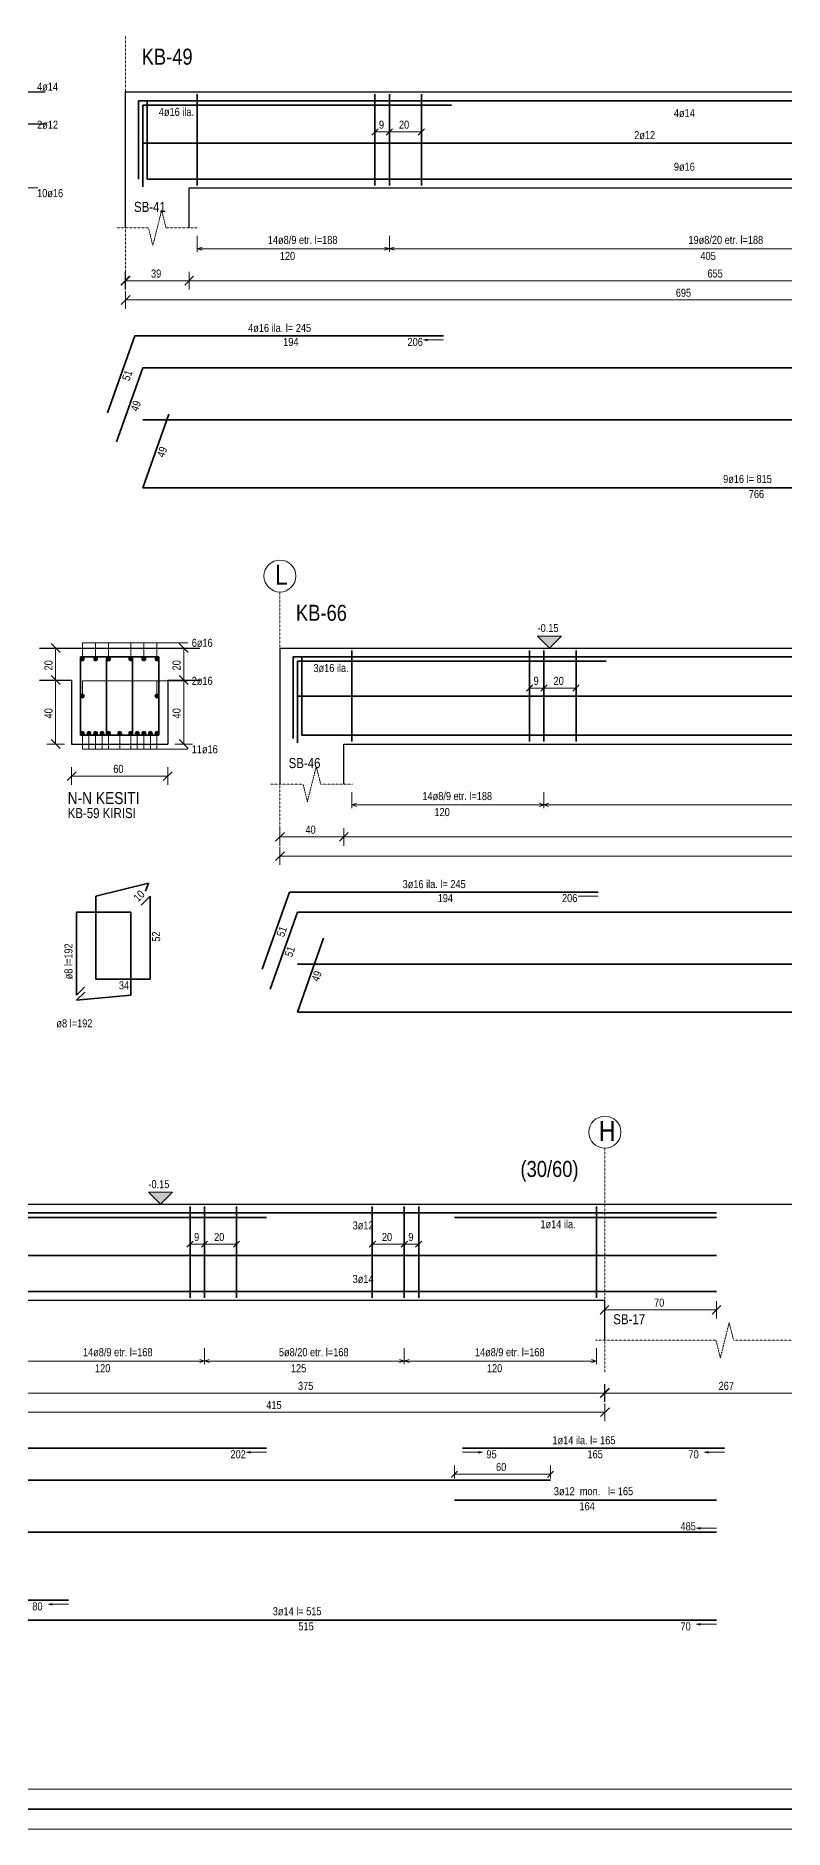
# Model space of a CAD drawing. Header units: millimetres. Extents: x -267 to 94375, y 6431 to 10838.
# Drawn here: x 89312 to 90246, y 6532 to 8773 of the extents above; entities that cross this region are included whole.
import ezdxf

# ---------------------------------------------------------------- set-up
doc = ezdxf.new("R2010")
doc.units = ezdxf.units.MM
doc.header["$LTSCALE"] = 0.0001
doc.linetypes.add('DASHED', pattern=[19.05, 12.7, -6.35])
for name, color, linetype, lineweight in [('AKS BALONU (BEYKENT)', 7, 'Continuous', 20), ('AKS CIZGISI (BEYKENT)', 252, 'DASHED', 20), ('AKS NO (BEYKENT)', 3, 'Continuous', 20), ('DONATI (BEYKENT)', 4, 'Continuous', 35), ('DONATI KESIT (BEYKENT)', 7, 'Continuous', 20), ('DONATI YAZISI (BEYKENT)', 3, 'Continuous', 20), ('I.DONATI OKU (BEYKENT)', 160, 'Continuous', 20), ('KESIT ISMI (BEYKENT)', 6, 'Continuous', 20), ('KESIT SINIRI (BEYKENT)', 241, 'DASHED', 20), ('KIRIS (BEYKENT)', 2, 'Continuous', 30), ('KIRIS ISMI (BEYKENT)', 40, 'Continuous', 20), ('KOLON ISMI (BEYKENT)', 91, 'Continuous', 20), ('KOT CIZGI (BEYKENT)', 120, 'Continuous', 20), ('KOT YAZI (BEYKENT)', 7, 'Continuous', 20), ('OLCU (BEYKENT)', 14, 'Continuous', 20), ('OLCU YAZISI (BEYKENT)', 7, 'Continuous', 20), ('SHEETSUMMARY-50', 152, 'Continuous', 20), ('SheetView', 40, 'Continuous', 20), ('SheetViewOut', 231, 'Continuous', 20)]:
    doc.layers.add(name, color=color, linetype=linetype, lineweight=lineweight)
doc.styles.add('KOT (BEYKENT)', font='')
doc.styles.add('OLCU (BEYKENT)', font='')
doc.styles.add('YAZI (BEYKENT)', font='')
doc.styles.get('KOT (BEYKENT)').set_extended_font_data('Bahnschrift Light Condensed')
doc.styles.get('OLCU (BEYKENT)').set_extended_font_data('Bahnschrift Light Condensed')
doc.styles.get('YAZI (BEYKENT)').set_extended_font_data('Bahnschrift Light Condensed')

msp = doc.modelspace()

# ---------------------------------------------------------------- hatches: boundary and pattern name
at = {"layer": 'DONATI KESIT (BEYKENT)', "lineweight": 30}
h = msp.add_hatch(color=256, dxfattribs=at)
h.dxf.hatch_style = 1
h.paths.add_polyline_path([(89372.2, 7994.28, 1), (89367.2, 7994.28, 1)])
h = msp.add_hatch(color=256, dxfattribs=at)
h.dxf.hatch_style = 1
h.paths.add_polyline_path([(89388.54, 7994.28, 1), (89383.54, 7994.28, 1)])
h = msp.add_hatch(color=256, dxfattribs=at)
h.dxf.hatch_style = 1
h.paths.add_polyline_path([(89404.87, 7994.28, 1), (89399.87, 7994.28, 1)])
h = msp.add_hatch(color=256, dxfattribs=at)
h.dxf.hatch_style = 1
h.paths.add_polyline_path([(89432.54, 7994.28, 1), (89427.54, 7994.28, 1)])
h = msp.add_hatch(color=256, dxfattribs=at)
h.dxf.hatch_style = 1
h.paths.add_polyline_path([(89448.87, 7994.28, 1), (89443.87, 7994.28, 1)])
h = msp.add_hatch(color=256, dxfattribs=at)
h.dxf.hatch_style = 1
h.paths.add_polyline_path([(89465.21, 7994.28, 1), (89460.21, 7994.28, 1)])
h = msp.add_hatch(color=256, dxfattribs=at)
h.dxf.hatch_style = 1
h.paths.add_polyline_path([(89372.21, 7947.78, 1), (89367.21, 7947.78, 1)])
h = msp.add_hatch(color=256, dxfattribs=at)
h.dxf.hatch_style = 1
h.paths.add_polyline_path([(89465.21, 7947.78, 1), (89460.21, 7947.78, 1)])
h = msp.add_hatch(color=256, dxfattribs=at)
h.dxf.hatch_style = 1
h.paths.add_polyline_path([(89372.2, 7901.28, 1), (89367.2, 7901.28, 1)])
h = msp.add_hatch(color=256, dxfattribs=at)
h.dxf.hatch_style = 1
h.paths.add_polyline_path([(89380.37, 7901.28, 1), (89375.37, 7901.28, 1)])
h = msp.add_hatch(color=256, dxfattribs=at)
h.dxf.hatch_style = 1
h.paths.add_polyline_path([(89388.54, 7901.28, 1), (89383.54, 7901.28, 1)])
h = msp.add_hatch(color=256, dxfattribs=at)
h.dxf.hatch_style = 1
h.paths.add_polyline_path([(89396.7, 7901.28, 1), (89391.7, 7901.28, 1)])
h = msp.add_hatch(color=256, dxfattribs=at)
h.dxf.hatch_style = 1
h.paths.add_polyline_path([(89404.87, 7901.28, 1), (89399.87, 7901.28, 1)])
h = msp.add_hatch(color=256, dxfattribs=at)
h.dxf.hatch_style = 1
h.paths.add_polyline_path([(89418.7, 7901.28, 1), (89413.7, 7901.28, 1)])
h = msp.add_hatch(color=256, dxfattribs=at)
h.dxf.hatch_style = 1
h.paths.add_polyline_path([(89432.54, 7901.28, 1), (89427.54, 7901.28, 1)])
h = msp.add_hatch(color=256, dxfattribs=at)
h.dxf.hatch_style = 1
h.paths.add_polyline_path([(89440.71, 7901.28, 1), (89435.71, 7901.28, 1)])
h = msp.add_hatch(color=256, dxfattribs=at)
h.dxf.hatch_style = 1
h.paths.add_polyline_path([(89448.87, 7901.28, 1), (89443.87, 7901.28, 1)])
h = msp.add_hatch(color=256, dxfattribs=at)
h.dxf.hatch_style = 1
h.paths.add_polyline_path([(89457.04, 7901.28, 1), (89452.04, 7901.28, 1)])
h = msp.add_hatch(color=256, dxfattribs=at)
h.dxf.hatch_style = 1
h.paths.add_polyline_path([(89465.21, 7901.28, 1), (89460.21, 7901.28, 1)])
at = {"layer": 'KOT CIZGI (BEYKENT)'}
for points in [[(89938.2, 8022.78), (89953.2, 8007.78), (89968.2, 8022.78)], [(89452.13, 7327.78), (89467.13, 7312.78), (89482.13, 7327.78)]]:
    msp.add_hatch(color=256, dxfattribs=at).paths.add_polyline_path(points)

# ---------------------------------------------------------------- linework, layer by layer
at = {"layer": 'AKS BALONU (BEYKENT)'}
for centre in [(89616.4, 8097.78), (90022.33, 7402.78)]:
    msp.add_circle(centre, 20, dxfattribs=at)
at = {"layer": 'AKS CIZGISI (BEYKENT)'}
for p, q in [((89423.68, 8772.78), (89423.68, 8472.78)), ((89616.4, 8077.78), (89616.4, 7777.78)), ((90022.33, 7382.78), (90022.33, 7102.78))]:
    msp.add_line(p, q, dxfattribs=at)
at = {"layer": 'DONATI (BEYKENT)'}
for p, q in [((89513.08, 8699.78), (89513.08, 8585.78)), ((89735.08, 8699.78), (89735.08, 8585.78)), ((89753.08, 8699.78), (89753.08, 8585.78)), ((89793.08, 8699.78), (89793.08, 8585.78)), ((89439.58, 8593.78), (89439.58, 8691.78)), ((89439.58, 8691.78), (91377.92, 8691.78)), ((89445.08, 8584.28), (89445.08, 8686.28)), ((89445.08, 8686.28), (89830.77, 8686.28)), ((89450.58, 8691.78), (89450.58, 8593.78)), ((89445.08, 8638.78), (93020.39, 8638.78)), ((89450.58, 8593.78), (90973.85, 8593.78)), ((89401.08, 8301.61), (89435.08, 8397.78)), ((89435.08, 8397.78), (89820.77, 8397.78)), ((89412.41, 8265.39), (89445.08, 8357.78)), ((89445.08, 8357.78), (91377.92, 8357.78)), ((89477.75, 8300.18), (89445.08, 8207.78)), ((89445.08, 8292.78), (91664.26, 8292.78)), ((89445.08, 8207.78), (90973.85, 8207.78)), ((89706.2, 8004.78), (89706.2, 7890.78)), ((89928.21, 8004.78), (89928.21, 7890.78)), ((89946.2, 8004.78), (89946.2, 7890.78)), ((89986.2, 8004.78), (89986.2, 7890.78)), ((89367.2, 7996.78), (89465.21, 7996.78)), ((89367.2, 7898.78), (89367.2, 7996.78)), ((89399.81, 7898.78), (89399.81, 7996.78)), ((89432.41, 7898.78), (89432.41, 7996.78)), ((89465.21, 7996.78), (89465.21, 7898.78)), ((89632.7, 7894.78), (89632.7, 7996.78)), ((89632.7, 7996.78), (91069.7, 7996.78)), ((89638.2, 7889.28), (89638.2, 7991.28)), ((89638.2, 7991.28), (90023.7, 7991.28)), ((89643.7, 7996.78), (89643.7, 7898.78)), ((89638.2, 7947.78), (91064.2, 7947.78)), ((89465.21, 7898.78), (89367.2, 7898.78)), ((89643.7, 7898.78), (91058.7, 7898.78)), ((89386.21, 7697.78), (89452.4, 7713.78)), ((89448.4, 7703.78), (89452.4, 7713.78)), ((89386.21, 7697.78), (89386.21, 7593.78)), ((89442.9, 7686.46), (89454.21, 7697.78)), ((89454.21, 7593.78), (89454.21, 7697.78)), ((89594.2, 7606.61), (89628.2, 7702.78)), ((89628.2, 7702.78), (90013.7, 7702.78)), ((89362.21, 7677.78), (89362.21, 7573.78)), ((89362.21, 7677.78), (89430.21, 7677.78)), ((89430.21, 7573.78), (89430.21, 7677.78)), ((89604.2, 7581.61), (89638.2, 7677.78)), ((89638.2, 7677.78), (91064.2, 7677.78)), ((89670.87, 7645.18), (89638.2, 7552.78)), ((89638.2, 7612.78), (91064.2, 7612.78)), ((89372.21, 7583.78), (89362.21, 7573.78)), ((89372.47, 7577.78), (89362.47, 7567.78)), ((89454.21, 7593.78), (89386.21, 7593.78)), ((89430.21, 7573.78), (89362.47, 7567.78)), ((89638.2, 7552.78), (91064.2, 7552.78)), ((89504.13, 7309.78), (89504.13, 7195.78)), ((89522.13, 7309.78), (89522.13, 7195.78)), ((89562.13, 7309.78), (89562.13, 7195.78)), ((89731.73, 7309.78), (89731.73, 7195.78)), ((89771.73, 7309.78), (89771.73, 7195.78)), ((89789.73, 7309.78), (89789.73, 7195.78)), ((90011.73, 7309.78), (90011.73, 7195.78)), ((87818.63, 7301.78), (89954.33, 7301.78)), ((88864.63, 7296.28), (89599.63, 7296.28)), ((89834.33, 7301.78), (90161.73, 7301.78)), ((89834.33, 7296.28), (90161.73, 7296.28)), ((87824.13, 7248.78), (90161.73, 7248.78)), ((87829.63, 7203.78), (89352.13, 7203.78)), ((89132.13, 7203.78), (90161.73, 7203.78)), ((88864.63, 7007.78), (89599.63, 7007.78)), ((89844.33, 7007.78), (90171.73, 7007.78)), ((87824.13, 6967.78), (89954.33, 6967.78)), ((89834.33, 6942.78), (90161.73, 6942.78)), ((87824.13, 6902.78), (90161.73, 6902.78)), ((87824.13, 6817.78), (89352.13, 6817.78)), ((89132.13, 6792.78), (90161.73, 6792.78))]:
    msp.add_line(p, q, dxfattribs=at)
at = {"layer": 'DONATI KESIT (BEYKENT)'}
for centre in [(89369.7, 7994.28), (89386.04, 7994.28), (89402.37, 7994.28), (89430.04, 7994.28), (89446.37, 7994.28), (89462.71, 7994.28), (89369.71, 7947.78), (89462.71, 7947.78), (89369.7, 7901.28), (89377.87, 7901.28), (89386.04, 7901.28), (89394.2, 7901.28), (89402.37, 7901.28), (89416.2, 7901.28), (89430.04, 7901.28), (89438.21, 7901.28), (89446.37, 7901.28), (89454.54, 7901.28), (89462.71, 7901.28)]:
    msp.add_circle(centre, 2.5, dxfattribs=at)
at = {"layer": 'I.DONATI OKU (BEYKENT)'}
for p, q in [((89513.08, 8522.78), (89513.08, 8502.78)), ((89753.08, 8522.78), (89753.08, 8502.78)), ((89513.08, 8506.78), (89519.08, 8508.78)), ((89513.08, 8506.78), (90803.86, 8506.78)), ((89513.08, 8506.78), (89519.08, 8504.78)), ((89747.08, 8508.78), (89759.08, 8504.78)), ((89747.08, 8504.78), (89759.08, 8508.78)), ((89795.77, 8392.78), (89800.68, 8393.76)), ((89820.77, 8392.78), (89795.77, 8392.78)), ((89795.77, 8392.78), (89800.68, 8391.8)), ((89369.7, 7994.28), (89369.7, 8014.28)), ((89369.7, 8014.28), (89501.21, 8014.28)), ((89386.04, 7994.28), (89386.04, 8014.28)), ((89402.37, 7994.28), (89402.37, 8014.28)), ((89430.04, 7994.28), (89430.04, 8014.28)), ((89446.37, 7994.28), (89446.37, 8014.28)), ((89462.71, 7994.28), (89462.71, 8014.28)), ((89369.71, 7947.78), (89369.71, 7966.78)), ((89369.71, 7966.78), (89501.21, 7966.78)), ((89462.71, 7947.78), (89462.71, 7966.78)), ((89369.7, 7901.28), (89369.7, 7881.28)), ((89377.87, 7901.28), (89377.87, 7881.28)), ((89386.04, 7901.28), (89386.04, 7881.28)), ((89394.2, 7901.28), (89394.2, 7881.28)), ((89402.37, 7901.28), (89402.37, 7881.28)), ((89416.2, 7901.28), (89416.2, 7881.28)), ((89430.04, 7901.28), (89430.04, 7881.28)), ((89438.21, 7901.28), (89438.21, 7881.28)), ((89446.37, 7901.28), (89446.37, 7881.28)), ((89454.54, 7901.28), (89454.54, 7881.28)), ((89462.71, 7901.28), (89462.71, 7881.28)), ((89369.7, 7881.28), (89501.21, 7881.28)), ((89706.2, 7827.78), (89706.2, 7807.78)), ((89946.2, 7827.78), (89946.2, 7807.78)), ((89706.2, 7811.78), (89712.2, 7813.78)), ((89706.2, 7811.78), (90996.2, 7811.78)), ((89706.2, 7811.78), (89712.2, 7809.78)), ((89940.2, 7813.78), (89952.2, 7809.78)), ((89940.2, 7809.78), (89952.2, 7813.78)), ((90013.7, 7697.78), (89988.7, 7697.78)), ((89522.13, 7132.78), (89522.13, 7112.78)), ((89771.73, 7132.78), (89771.73, 7112.78)), ((90011.73, 7132.78), (90011.73, 7112.78)), ((89282.13, 7116.78), (90011.73, 7116.78)), ((89516.13, 7118.78), (89528.13, 7114.78)), ((89516.13, 7114.78), (89528.13, 7118.78)), ((89765.73, 7118.78), (89777.73, 7114.78)), ((89765.73, 7114.78), (89777.73, 7118.78)), ((90011.73, 7116.78), (90005.73, 7118.78)), ((90011.73, 7116.78), (90005.73, 7114.78)), ((89574.63, 7002.78), (89579.53, 7003.76)), ((89599.63, 7002.78), (89574.63, 7002.78)), ((89574.63, 7002.78), (89579.53, 7001.8)), ((89844.33, 7002.78), (89869.33, 7002.78)), ((89869.33, 7002.78), (89864.42, 7003.76)), ((89869.33, 7002.78), (89864.42, 7001.8)), ((90146.73, 7002.78), (90151.63, 7003.76)), ((90171.73, 7002.78), (90146.73, 7002.78)), ((90146.73, 7002.78), (90151.63, 7001.8)), ((90136.73, 6907.78), (90141.63, 6908.76)), ((90161.73, 6907.78), (90136.73, 6907.78)), ((90136.73, 6907.78), (90141.63, 6906.8)), ((89327.13, 6812.78), (89332.03, 6813.76)), ((89352.13, 6812.78), (89327.13, 6812.78)), ((89327.13, 6812.78), (89332.03, 6811.8)), ((90136.73, 6787.78), (90141.63, 6788.76)), ((90161.73, 6787.78), (90136.73, 6787.78)), ((90136.73, 6787.78), (90141.63, 6786.8))]:
    msp.add_line(p, q, dxfattribs=at)
at = {"layer": 'KESIT SINIRI (BEYKENT)'}
for p, q in [((89463.08, 8532.78), (89468.58, 8554.78)), ((89468.58, 8554.78), (89474.08, 8532.78)), ((89412.08, 8532.78), (89452.08, 8532.78)), ((89452.08, 8532.78), (89457.58, 8510.78)), ((89457.58, 8510.78), (89463.08, 8532.78)), ((89474.08, 8532.78), (89514.08, 8532.78)), ((89656.2, 7837.78), (89661.7, 7859.78)), ((89661.7, 7859.78), (89667.2, 7837.78)), ((89605.21, 7837.78), (89645.2, 7837.78)), ((89645.2, 7837.78), (89650.7, 7815.78)), ((89650.7, 7815.78), (89656.2, 7837.78)), ((89667.2, 7837.78), (89707.2, 7837.78)), ((90172.03, 7142.78), (90177.53, 7164.78)), ((90177.53, 7164.78), (90183.03, 7142.78)), ((90010.73, 7142.78), (90161.03, 7142.78)), ((90161.03, 7142.78), (90166.53, 7120.78)), ((90166.53, 7120.78), (90172.03, 7142.78)), ((90183.03, 7142.78), (90333.33, 7142.78))]:
    msp.add_line(p, q, dxfattribs=at)
at = {"layer": 'KIRIS (BEYKENT)'}
for p, q in [((89163.08, 8702.78), (89323.08, 8702.78)), ((89423.08, 8702.78), (93042.39, 8702.78)), ((89423.08, 8702.78), (89423.08, 8532.78)), ((89283.08, 8662.78), (89323.08, 8662.78)), ((89503.08, 8532.78), (89503.08, 8582.78)), ((89503.08, 8582.78), (90813.85, 8582.78)), ((89316.21, 8007.78), (89516.21, 8007.78)), ((89616.2, 8007.78), (91086.2, 8007.78)), ((89616.2, 8007.78), (89616.2, 7837.78)), ((89316.21, 7967.78), (89356.21, 7967.78)), ((89356.21, 7967.78), (89356.21, 7887.78)), ((89476.21, 7967.78), (89516.21, 7967.78)), ((89476.21, 7967.78), (89476.21, 7887.78)), ((89356.21, 7887.78), (89476.21, 7887.78)), ((89696.2, 7837.78), (89696.2, 7887.78)), ((89696.2, 7887.78), (91006.2, 7887.78)), ((87802.13, 7312.78), (90322.33, 7312.78)), ((89272.13, 7192.78), (90021.73, 7192.78)), ((90021.73, 7192.78), (90021.73, 7142.78))]:
    msp.add_line(p, q, dxfattribs=at)
at = {"layer": 'KOT CIZGI (BEYKENT)'}
for p, q in [((89938.2, 8022.78), (89968.2, 8022.78)), ((89953.2, 8007.78), (89938.2, 8022.78)), ((89953.2, 8007.78), (89968.2, 8022.78)), ((89933.2, 8007.78), (89973.2, 8007.78)), ((89447.13, 7312.78), (89487.13, 7312.78)), ((89452.13, 7327.78), (89482.13, 7327.78)), ((89467.13, 7312.78), (89452.13, 7327.78)), ((89467.13, 7312.78), (89482.13, 7327.78))]:
    msp.add_line(p, q, dxfattribs=at)
at = {"layer": 'OLCU (BEYKENT)'}
for p, q in [((89292.08, 8702.78), (89314.08, 8702.78)), ((89292.08, 8662.78), (89314.08, 8662.78)), ((89731.2, 8648.89), (89738.96, 8656.68)), ((89735.09, 8641.78), (89735.08, 8663.78)), ((89735.08, 8652.78), (89793.08, 8652.78)), ((89749.2, 8648.89), (89756.96, 8656.68)), ((89753.09, 8641.78), (89753.08, 8663.78)), ((89789.2, 8648.89), (89796.96, 8656.68)), ((89793.09, 8641.78), (89793.08, 8663.78)), ((89292.08, 8582.78), (89314.08, 8582.78)), ((89428.58, 8472.28), (89417.58, 8461.28)), ((89429.18, 8472.28), (89418.18, 8461.28)), ((89423.08, 8477.78), (89423.08, 8455.78)), ((89423.68, 8477.78), (89423.68, 8455.78)), ((89508.58, 8472.28), (89497.58, 8461.28)), ((89503.08, 8477.78), (89503.08, 8455.78)), ((89423.08, 8466.78), (90813.85, 8466.78)), ((89423.68, 8453.78), (89423.68, 8431.78)), ((89429.18, 8448.28), (89418.18, 8437.28)), ((89423.68, 8442.78), (93024.99, 8442.78)), ((89325.21, 8007.78), (89347.21, 8007.78)), ((89341.7, 8002.28), (89330.71, 8013.28)), ((89336.21, 7887.78), (89336.21, 8007.78)), ((89485.21, 8007.78), (89507.21, 8007.78)), ((89501.71, 8002.28), (89490.71, 8013.28)), ((89496.2, 7887.78), (89496.2, 8007.78)), ((89325.21, 7967.78), (89347.21, 7967.78)), ((89330.71, 7973.28), (89341.7, 7962.28)), ((89485.21, 7967.78), (89507.21, 7967.78)), ((89490.71, 7973.28), (89501.71, 7962.28)), ((89924.32, 7953.89), (89932.09, 7961.68)), ((89928.21, 7946.78), (89928.2, 7968.78)), ((89928.21, 7957.78), (89986.2, 7957.78)), ((89942.32, 7953.89), (89950.09, 7961.68)), ((89946.21, 7946.78), (89946.2, 7968.78)), ((89982.32, 7953.89), (89990.09, 7961.68)), ((89986.21, 7946.78), (89986.2, 7968.78)), ((89330.71, 7893.28), (89341.7, 7882.28)), ((89490.71, 7893.28), (89501.71, 7882.28)), ((89325.21, 7887.78), (89347.21, 7887.78)), ((89485.21, 7887.78), (89507.21, 7887.78)), ((89361.71, 7853.28), (89350.71, 7842.28)), ((89356.21, 7858.78), (89356.21, 7836.78)), ((89356.21, 7847.78), (89476.21, 7847.78)), ((89470.7, 7842.28), (89481.71, 7853.28)), ((89476.21, 7836.78), (89476.21, 7858.78)), ((89621.91, 7777.28), (89610.9, 7766.28)), ((89616.4, 7782.78), (89616.4, 7760.78)), ((89701.7, 7777.28), (89690.7, 7766.28)), ((89696.2, 7782.78), (89696.2, 7760.78)), ((89616.4, 7771.78), (91006.2, 7771.78)), ((89616.4, 7758.78), (89616.4, 7736.78)), ((89621.91, 7753.28), (89610.9, 7742.28)), ((89616.4, 7747.78), (91006.4, 7747.78)), ((89500.24, 7258.89), (89508.01, 7266.68)), ((89504.14, 7251.78), (89504.12, 7273.78)), ((89504.13, 7262.78), (89562.13, 7262.78)), ((89518.24, 7258.89), (89526.01, 7266.68)), ((89522.14, 7251.78), (89522.12, 7273.78)), ((89558.24, 7258.89), (89566.01, 7266.68)), ((89562.14, 7251.78), (89562.12, 7273.78)), ((89727.84, 7258.89), (89735.61, 7266.68)), ((89731.74, 7251.78), (89731.72, 7273.78)), ((89731.73, 7262.78), (89789.73, 7262.78)), ((89767.85, 7258.89), (89775.61, 7266.68)), ((89771.74, 7251.78), (89771.72, 7273.78)), ((89785.84, 7258.89), (89793.61, 7266.68)), ((89789.74, 7251.78), (89789.72, 7273.78)), ((90027.23, 7186.28), (90016.23, 7175.28)), ((90021.73, 7191.78), (90021.73, 7169.78)), ((90021.73, 7180.78), (90161.73, 7180.78)), ((90156.23, 7175.28), (90167.23, 7186.28)), ((90161.73, 7191.78), (90161.73, 7169.78)), ((90027.23, 7082.28), (90016.23, 7071.28)), ((90027.83, 7082.28), (90016.83, 7071.28)), ((90021.73, 7087.78), (90021.73, 7065.78)), ((90022.33, 7087.78), (90022.33, 7065.78)), ((89192.33, 7076.78), (90322.33, 7076.78)), ((90022.33, 7063.78), (90022.33, 7041.78)), ((87802.33, 7052.78), (90022.33, 7052.78)), ((90016.83, 7047.28), (90027.83, 7058.28)), ((89830.44, 6971.39), (89838.21, 6979.18)), ((89834.33, 6969.78), (89834.32, 6986.28)), ((89834.33, 6975.28), (89954.33, 6975.28)), ((89950.44, 6971.39), (89958.21, 6979.18)), ((89954.33, 6969.78), (89954.32, 6986.28))]:
    msp.add_line(p, q, dxfattribs=at)
at = {"layer": 'SHEETSUMMARY-50', "const_width": 2, "flags": 128}
msp.add_lwpolyline([(72679.28, 6556.81), (94349.5, 6556.81), (94349.5, 10706.81), (72679.28, 10706.81)], close=True, dxfattribs=at)
at = {"layer": 'SheetView'}
msp.add_lwpolyline([(72704.28, 6581.81), (93724.5, 6581.81), (93724.5, 10681.81), (72704.28, 10681.81)], close=True, dxfattribs=at)
at = {"layer": 'SheetViewOut'}
msp.add_lwpolyline([(72654.28, 6531.81), (94374.5, 6531.81), (94374.5, 10731.81), (72654.28, 10731.81)], close=True, dxfattribs=at)

# ---------------------------------------------------------------- texts
at = {"layer": 'AKS NO (BEYKENT)', "style": 'YAZI (BEYKENT)'}
for s, p in [('L', (89610.25, 8086.78)), ('H', (90014.83, 7391.78))]:
    msp.add_text(s, height=25, dxfattribs=at).set_placement(p)
at = {"layer": 'DONATI YAZISI (BEYKENT)', "style": 'YAZI (BEYKENT)'}
for s, p in [('4ø14', (89313.08, 8704.28)), ('4ø16 ila.', (89465.13, 8672.78)), ('4ø14', (90108.47, 8671.28)), ('2ø12', (89313.08, 8656.78)), ('2ø12', (90058.87, 8643.78)), ('9ø16', (90108.47, 8604.28)), ('10ø16', (89313.08, 8571.28)), (' 14ø8/9 etr. l=188', (89598.08, 8512.78)), (' 19ø8/20 etr. l=188', (90123.47, 8512.78)), ('4ø16 ila. l= 245', (89576.65, 8402.78)), ('9ø16 l= 815', (90169.97, 8214.09)), ('6ø16', (89506.21, 8009.28)), ('3ø16 ila.', (89658.25, 7977.78)), ('2ø16', (89506.21, 7961.78)), ('11ø16', (89506.21, 7876.28)), (' 14ø8/9 etr. l=188', (89791.2, 7817.78)), ('3ø16 ila. l= 245', (89769.67, 7707.78)), ('ø8 l=192', (89337.21, 7533.78)), ('3ø12', (89707.23, 7281.28)), ('1ø14 ila.', (89941.77, 7282.78)), ('3ø14', (89707.23, 7214.28)), (' 14ø8/9 etr. l=168', (89367.13, 7122.78)), (' 5ø8/20 etr. l=168', (89611.93, 7122.78)), (' 14ø8/9 etr. l=168', (89856.73, 7122.78)), ('1ø14 ila. l= 165', (89956.78, 7012.78)), ('3ø12  mon.   l= 165', (89958.53, 6949.09)), ('3ø14 l= 515', (89607.43, 6799.09))]:
    msp.add_text(s, height=10, dxfattribs=at).set_placement(p)
msp.add_text('ø8 l=192', height=10, rotation=90, dxfattribs=at).set_placement((89357.2, 7593.78))
at = {"layer": 'KESIT ISMI (BEYKENT)', "style": 'YAZI (BEYKENT)'}
msp.add_text('N-N KESITI', height=15, dxfattribs=at).set_placement((89351.21, 7812.78))
at = {"layer": 'KIRIS ISMI (BEYKENT)', "style": 'YAZI (BEYKENT)'}
for s, height, p in [('KB-49', 20, (89443.68, 8736.78)), ('KB-66', 20, (89636.4, 8041.78)), ('KB-59 KIRISI', 12.5, (89351.21, 7795.28)), ('(30/60)', 20, (89916.82, 7346.78))]:
    msp.add_text(s, height=height, dxfattribs=at).set_placement(p)
at = {"layer": 'KOLON ISMI (BEYKENT)', "style": 'YAZI (BEYKENT)'}
for s, p in [('SB-41', (89434.08, 8552.78)), ('SB-46', (89627.2, 7857.78)), ('SB-17', (90032.73, 7162.78))]:
    msp.add_text(s, height=12.5, dxfattribs=at).set_placement(p)
at = {"layer": 'KOT YAZI (BEYKENT)', "style": 'KOT (BEYKENT)'}
for p in [(89938.2, 8027.78), (89452.13, 7332.78)]:
    msp.add_text('-0.15', height=10, dxfattribs=at).set_placement(p)
at = {"layer": 'OLCU YAZISI (BEYKENT)', "style": 'OLCU (BEYKENT)'}
for s, p in [('9', (89740.08, 8656.78)), ('20', (89765.08, 8656.78)), (' 120', (89613.08, 8492.78)), (' 405', (90138.47, 8492.78)), ('39', (89455.38, 8470.78)), ('655', (90150.47, 8470.78)), ('695', (90110.87, 8446.78)), ('194', (89620.43, 8385.28)), ('206', (89775.77, 8385.28)), ('766', (90201.97, 8195.28)), ('9', (89933.2, 7961.78)), ('20', (89958.2, 7961.78)), ('60', (89408.21, 7851.78)), (' 120', (89806.21, 7797.78)), ('40', (89648.3, 7775.78)), ('194', (89813.46, 7690.28)), ('206', (89968.7, 7690.28)), ('34', (89415.21, 7581.28)), ('9', (89509.13, 7266.78)), ('20', (89534.13, 7266.78)), ('20', (89743.73, 7266.78)), ('9', (89776.73, 7266.78)), ('70', (90083.73, 7184.78)), (' 120', (89382.13, 7102.78)), (' 125', (89626.93, 7102.78)), (' 120', (89871.73, 7102.78)), ('375', (89638.93, 7080.78)), ('267', (90164.33, 7080.78)), ('415', (89599.33, 7056.78)), ('202', (89554.63, 6995.28)), ('95', (89874.33, 6995.28)), ('165', (90000.53, 6995.28)), ('70', (90126.73, 6995.28)), ('60', (89886.33, 6979.28)), ('164', (89990.53, 6930.28)), ('485', (90116.73, 6905.28)), ('80', (89307.13, 6805.28)), ('515', (89639.43, 6780.28)), ('70', (90116.73, 6780.28))]:
    msp.add_text(s, height=10, dxfattribs=at).set_placement(p)
for s, rotation, p in [('51', 70.52884, (89428.2, 8340.82)), ('49', 70.52884, (89438.87, 8302.7)), ('49', 70, (89471.53, 8245.1)), ('20', 90, (89332.21, 7979.78)), ('20', 90, (89492.21, 7979.78)), ('40', 90, (89332.21, 7919.78)), ('40', 90, (89492.21, 7919.78)), ('10', 45, (89439.36, 7689.98)), ('52', 90, (89466.71, 7640.78)), ('51', 70.52884, (89621.32, 7645.82)), ('51', 70.52884, (89631.32, 7620.82)), ('49', 70, (89664.66, 7590.1))]:
    msp.add_text(s, height=10, rotation=rotation, dxfattribs=at).set_placement(p)

doc.saveas('drawing.dxf')
